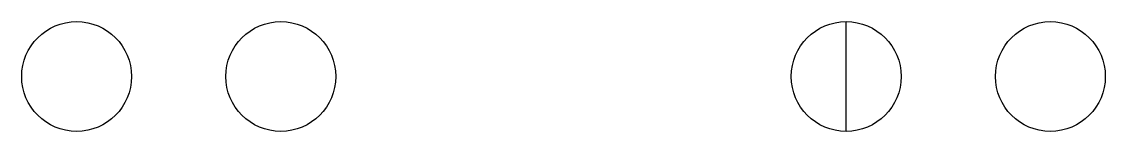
# Model space of a CAD drawing. Header units: millimetres. Extents: x -38 to 34.5, y -14.9 to 43.5.
# Drawn here: x -34.5 to 34.5, y 36.5 to 43.5 of the extents above.
import ezdxf

# ---------------------------------------------------------------- set-up
doc = ezdxf.new("R2010")
doc.units = ezdxf.units.MM
doc.layers.add('Sketch007', color=7, linetype='CONTINUOUS')

msp = doc.modelspace()

# ---------------------------------------------------------------- linework, layer by layer
at = {"layer": 'Sketch007'}
msp.add_line((18, 36.5), (18, 43.5), dxfattribs=at)
for centre in [(-31, 40), (-18, 40), (18, 40), (31, 40)]:
    msp.add_circle(centre, 3.5, dxfattribs=at)

doc.saveas('drawing.dxf')
